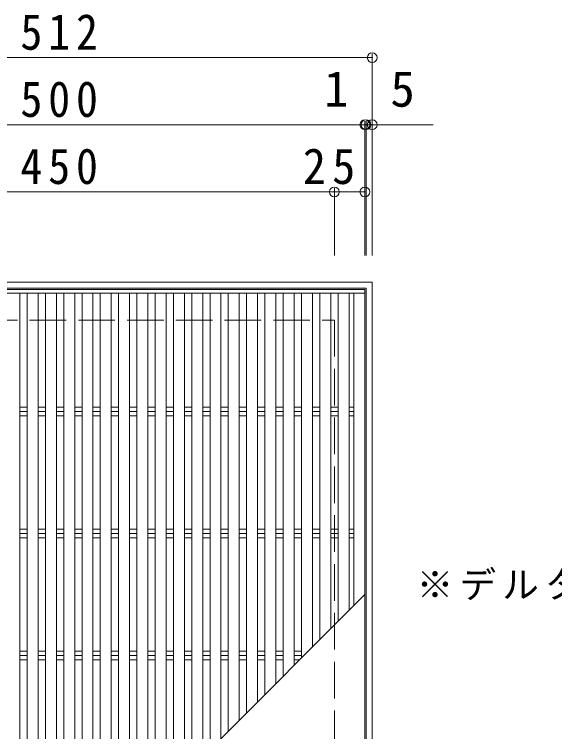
# Model space of a CAD drawing. Units: millimetres at full size, sheet at 1:10. Extents: x -1338 to 1844, y -1376 to 1297.
# Drawn here: x -364 to 79, y 565 to 1153 of the extents above; entities that cross this region are included whole.
import ezdxf
from ezdxf.enums import TextEntityAlignment as Align

# ---------------------------------------------------------------- set-up
doc = ezdxf.new("R2010")
doc.units = ezdxf.units.MM
doc.header["$LTSCALE"] = 10
doc.header["$PDMODE"] = 32
doc.header["$PDSIZE"] = 8
doc.linetypes.add('DASHED3', pattern=[4, 3, -1])
for name, color, linetype, lineweight in [('C-1', 2, 'Continuous', 9), ('C-2', 3, 'Continuous', 9), ('C-4', 7, 'Continuous', 9), ('C-5', 7, 'Continuous', 9), ('C-A', 3, 'Continuous', 9)]:
    doc.layers.add(name, color=color, linetype=linetype, lineweight=lineweight)
doc.styles.add('ＭＳ ゴシック', font='')
doc.styles.get('ＭＳ ゴシック').set_extended_font_data('MS Gothic')

msp = doc.modelspace()

# ---------------------------------------------------------------- linework, layer by layer
at = {"layer": 'C-1'}
for p, q in [((-70.19, 933.7), (-582.19, 933.7)), ((-70.19, 421.7), (-70.19, 933.7)), ((-75.19, 928.7), (-577.19, 928.7))]:
    msp.add_line(p, q, dxfattribs=at)
at = {"layer": 'C-1', "linetype": 'DASHED3'}
for p, q in [((-551.19, 902.7), (-101.19, 902.7)), ((-101.19, 902.7), (-101.19, 452.7))]:
    msp.add_line(p, q, dxfattribs=at)
at = {"layer": 'C-1'}
msp.add_lwpolyline([(-75.19, 928.7), (-75.19, 426.7), (-577.19, 426.7)], dxfattribs=at)
at = {"layer": 'C-2'}
msp.add_line((-76.19, 927.7), (-576.19, 927.7), dxfattribs=at)
msp.add_lwpolyline([(-76.19, 927.7), (-76.19, 427.7), (-576.19, 427.7)], dxfattribs=at)
at = {"layer": 'C-4'}
for p, q in [((-582.19, 1117.7), (-70.19, 1117.7)), ((-70.19, 1120.7), (-70.19, 955.7)), ((-76.19, 1065.7), (-76.19, 955.7)), ((-75.19, 1065.7), (-75.19, 955.7)), ((-576.19, 1062.7), (-76.19, 1062.7)), ((-76.19, 1062.7), (-75.19, 1062.7)), ((-75.19, 1062.7), (-70.19, 1062.7)), ((-70.19, 1062.7), (-20.19, 1062.7)), ((-551.19, 1007.7), (-101.19, 1007.7)), ((-101.19, 1010.7), (-101.19, 955.7)), ((-101.19, 1007.7), (-76.19, 1007.7))]:
    msp.add_line(p, q, dxfattribs=at)
for p in [(-70.19, 1117.7), (-76.19, 1062.7), (-75.19, 1062.7), (-70.19, 1062.7), (-101.19, 1007.7), (-76.19, 1007.7)]:
    msp.add_point(p, dxfattribs=at)
at = {"layer": 'C-A'}
for p, q in [((-76.19, 924.7), (-576.19, 924.7)), ((-359.19, 430.7), (-359.19, 924.7)), ((-353.19, 430.7), (-353.19, 924.7)), ((-344.19, 430.7), (-344.19, 924.7)), ((-338.19, 430.7), (-338.19, 924.7)), ((-329.19, 430.7), (-329.19, 924.7)), ((-323.19, 430.7), (-323.19, 924.7)), ((-314.19, 439.7), (-314.19, 924.7)), ((-308.19, 445.7), (-308.19, 924.7)), ((-299.19, 454.7), (-299.19, 924.7)), ((-293.19, 460.7), (-293.19, 924.7)), ((-284.19, 469.7), (-284.19, 924.7)), ((-278.19, 475.7), (-278.19, 924.7)), ((-269.19, 484.7), (-269.19, 924.7)), ((-263.19, 490.7), (-263.19, 924.7)), ((-254.19, 499.7), (-254.19, 924.7)), ((-248.19, 505.7), (-248.19, 924.7)), ((-239.19, 514.7), (-239.19, 924.7)), ((-233.19, 520.7), (-233.19, 924.7)), ((-224.19, 529.7), (-224.19, 924.7)), ((-218.19, 535.7), (-218.19, 924.7)), ((-209.19, 544.7), (-209.19, 924.7)), ((-203.19, 550.7), (-203.19, 924.7)), ((-194.19, 559.7), (-194.19, 924.7)), ((-188.19, 565.7), (-188.19, 924.7)), ((-179.19, 574.7), (-179.19, 924.7)), ((-173.19, 580.7), (-173.19, 924.7)), ((-164.19, 589.7), (-164.19, 924.7)), ((-158.19, 595.7), (-158.19, 924.7)), ((-149.19, 604.7), (-149.19, 924.7)), ((-143.19, 610.7), (-143.19, 924.7)), ((-134.19, 619.7), (-134.19, 924.7)), ((-128.19, 625.7), (-128.19, 924.7)), ((-119.19, 634.7), (-119.19, 924.7)), ((-113.19, 640.7), (-113.19, 924.7)), ((-104.19, 649.7), (-104.19, 924.7)), ((-98.19, 655.7), (-98.19, 924.7)), ((-89.19, 664.7), (-89.19, 924.7)), ((-85.19, 668.7), (-85.19, 924.7)), ((-353.19, 831.24), (-359.19, 831.24)), ((-338.19, 831.24), (-344.19, 831.24)), ((-323.19, 831.24), (-329.19, 831.24)), ((-314.19, 831.24), (-308.19, 831.24)), ((-293.19, 831.24), (-299.19, 831.24)), ((-284.19, 831.24), (-278.19, 831.24)), ((-263.19, 831.24), (-269.19, 831.24)), ((-254.19, 831.24), (-248.19, 831.24)), ((-233.19, 831.24), (-239.19, 831.24)), ((-224.19, 831.24), (-218.19, 831.24)), ((-209.19, 831.24), (-203.19, 831.24)), ((-188.19, 831.24), (-194.19, 831.24)), ((-179.19, 831.24), (-173.19, 831.24)), ((-158.19, 831.24), (-164.19, 831.24)), ((-149.19, 831.24), (-143.19, 831.24)), ((-134.19, 831.24), (-128.19, 831.24)), ((-113.19, 831.24), (-119.19, 831.24)), ((-104.19, 831.24), (-98.19, 831.24)), ((-89.19, 831.24), (-85.19, 831.24)), ((-353.19, 827.7), (-359.19, 827.7)), ((-353.19, 824.17), (-359.19, 824.17)), ((-338.19, 827.7), (-344.19, 827.7)), ((-338.19, 824.17), (-344.19, 824.17)), ((-323.19, 827.7), (-329.19, 827.7)), ((-323.19, 824.17), (-329.19, 824.17)), ((-314.19, 827.7), (-308.19, 827.7)), ((-314.19, 824.17), (-308.19, 824.17)), ((-293.19, 827.7), (-299.19, 827.7)), ((-293.19, 824.17), (-299.19, 824.17)), ((-284.19, 827.7), (-278.19, 827.7)), ((-284.19, 824.17), (-278.19, 824.17)), ((-263.19, 827.7), (-269.19, 827.7)), ((-263.19, 824.17), (-269.19, 824.17)), ((-254.19, 827.7), (-248.19, 827.7)), ((-254.19, 824.17), (-248.19, 824.17)), ((-233.19, 827.7), (-239.19, 827.7)), ((-233.19, 824.17), (-239.19, 824.17)), ((-224.19, 827.7), (-218.19, 827.7)), ((-224.19, 824.17), (-218.19, 824.17)), ((-209.19, 827.7), (-203.19, 827.7)), ((-209.19, 824.17), (-203.19, 824.17)), ((-188.19, 827.7), (-194.19, 827.7)), ((-188.19, 824.17), (-194.19, 824.17)), ((-179.19, 827.7), (-173.19, 827.7)), ((-179.19, 824.17), (-173.19, 824.17)), ((-158.19, 827.7), (-164.19, 827.7)), ((-158.19, 824.17), (-164.19, 824.17)), ((-149.19, 827.7), (-143.19, 827.7)), ((-149.19, 824.17), (-143.19, 824.17)), ((-134.19, 827.7), (-128.19, 827.7)), ((-134.19, 824.17), (-128.19, 824.17)), ((-113.19, 827.7), (-119.19, 827.7)), ((-113.19, 824.17), (-119.19, 824.17)), ((-104.19, 827.7), (-98.19, 827.7)), ((-104.19, 824.17), (-98.19, 824.17)), ((-89.19, 827.7), (-85.19, 827.7)), ((-89.19, 824.17), (-85.19, 824.17)), ((-353.19, 731.24), (-359.19, 731.24)), ((-338.19, 731.24), (-344.19, 731.24)), ((-323.19, 731.24), (-329.19, 731.24)), ((-314.19, 731.24), (-308.19, 731.24)), ((-293.19, 731.24), (-299.19, 731.24)), ((-284.19, 731.24), (-278.19, 731.24)), ((-263.19, 731.24), (-269.19, 731.24)), ((-254.19, 731.24), (-248.19, 731.24)), ((-233.19, 731.24), (-239.19, 731.24)), ((-224.19, 731.24), (-218.19, 731.24)), ((-209.19, 731.24), (-203.19, 731.24)), ((-188.19, 731.24), (-194.19, 731.24)), ((-179.19, 731.24), (-173.19, 731.24)), ((-158.19, 731.24), (-164.19, 731.24)), ((-149.19, 731.24), (-143.19, 731.24)), ((-134.19, 731.24), (-128.19, 731.24)), ((-113.19, 731.24), (-119.19, 731.24)), ((-104.19, 731.24), (-98.19, 731.24)), ((-89.19, 731.24), (-85.19, 731.24)), ((-353.19, 727.7), (-359.19, 727.7)), ((-353.19, 724.17), (-359.19, 724.17)), ((-338.19, 727.7), (-344.19, 727.7)), ((-338.19, 724.17), (-344.19, 724.17)), ((-323.19, 727.7), (-329.19, 727.7)), ((-323.19, 724.17), (-329.19, 724.17)), ((-314.19, 727.7), (-308.19, 727.7)), ((-314.19, 724.17), (-308.19, 724.17)), ((-293.19, 727.7), (-299.19, 727.7)), ((-293.19, 724.17), (-299.19, 724.17)), ((-284.19, 727.7), (-278.19, 727.7)), ((-284.19, 724.17), (-278.19, 724.17)), ((-263.19, 727.7), (-269.19, 727.7)), ((-263.19, 724.17), (-269.19, 724.17)), ((-254.19, 727.7), (-248.19, 727.7)), ((-254.19, 724.17), (-248.19, 724.17)), ((-233.19, 727.7), (-239.19, 727.7)), ((-233.19, 724.17), (-239.19, 724.17)), ((-224.19, 727.7), (-218.19, 727.7)), ((-224.19, 724.17), (-218.19, 724.17)), ((-209.19, 727.7), (-203.19, 727.7)), ((-209.19, 724.17), (-203.19, 724.17)), ((-188.19, 727.7), (-194.19, 727.7)), ((-188.19, 724.17), (-194.19, 724.17)), ((-179.19, 727.7), (-173.19, 727.7)), ((-179.19, 724.17), (-173.19, 724.17)), ((-158.19, 727.7), (-164.19, 727.7)), ((-158.19, 724.17), (-164.19, 724.17)), ((-149.19, 727.7), (-143.19, 727.7)), ((-149.19, 724.17), (-143.19, 724.17)), ((-134.19, 727.7), (-128.19, 727.7)), ((-134.19, 724.17), (-128.19, 724.17)), ((-113.19, 727.7), (-119.19, 727.7)), ((-113.19, 724.17), (-119.19, 724.17)), ((-104.19, 727.7), (-98.19, 727.7)), ((-104.19, 724.17), (-98.19, 724.17)), ((-89.19, 727.7), (-85.19, 727.7)), ((-89.19, 724.17), (-85.19, 724.17)), ((-326.19, 427.7), (-76.19, 677.7)), ((-353.19, 631.24), (-359.19, 631.24)), ((-338.19, 631.24), (-344.19, 631.24)), ((-323.19, 631.24), (-329.19, 631.24)), ((-314.19, 631.24), (-308.19, 631.24)), ((-293.19, 631.24), (-299.19, 631.24)), ((-284.19, 631.24), (-278.19, 631.24)), ((-263.19, 631.24), (-269.19, 631.24)), ((-254.19, 631.24), (-248.19, 631.24)), ((-233.19, 631.24), (-239.19, 631.24)), ((-224.19, 631.24), (-218.19, 631.24)), ((-209.19, 631.24), (-203.19, 631.24)), ((-188.19, 631.24), (-194.19, 631.24)), ((-179.19, 631.24), (-173.19, 631.24)), ((-158.19, 631.24), (-164.19, 631.24)), ((-149.19, 631.24), (-143.19, 631.24)), ((-134.19, 631.24), (-128.19, 631.24)), ((-353.19, 627.7), (-359.19, 627.7)), ((-353.19, 624.17), (-359.19, 624.17)), ((-338.19, 627.7), (-344.19, 627.7)), ((-338.19, 624.17), (-344.19, 624.17)), ((-323.19, 627.7), (-329.19, 627.7)), ((-323.19, 624.17), (-329.19, 624.17)), ((-314.19, 627.7), (-308.19, 627.7)), ((-314.19, 624.17), (-308.19, 624.17)), ((-293.19, 627.7), (-299.19, 627.7)), ((-293.19, 624.17), (-299.19, 624.17)), ((-284.19, 627.7), (-278.19, 627.7)), ((-284.19, 624.17), (-278.19, 624.17)), ((-263.19, 627.7), (-269.19, 627.7)), ((-263.19, 624.17), (-269.19, 624.17)), ((-254.19, 627.7), (-248.19, 627.7)), ((-254.19, 624.17), (-248.19, 624.17)), ((-233.19, 627.7), (-239.19, 627.7)), ((-233.19, 624.17), (-239.19, 624.17)), ((-224.19, 627.7), (-218.19, 627.7)), ((-224.19, 624.17), (-218.19, 624.17)), ((-209.19, 627.7), (-203.19, 627.7)), ((-209.19, 624.17), (-203.19, 624.17)), ((-188.19, 627.7), (-194.19, 627.7)), ((-188.19, 624.17), (-194.19, 624.17)), ((-179.19, 627.7), (-173.19, 627.7)), ((-179.19, 624.17), (-173.19, 624.17)), ((-158.19, 627.7), (-164.19, 627.7)), ((-158.19, 624.17), (-164.19, 624.17)), ((-149.19, 627.7), (-143.19, 627.7)), ((-149.19, 624.17), (-143.19, 624.17)), ((-134.19, 627.7), (-128.19, 627.7)), ((-134.19, 624.17), (-129.72, 624.17))]:
    msp.add_line(p, q, dxfattribs=at)

# ---------------------------------------------------------------- texts
at = {"layer": 'C-4', "color": 2, "style": 'ＭＳ ゴシック'}
for s, p in [('1', (-109.6, 1068.7)), ('5', (-55.19, 1068.7))]:
    msp.add_text(s, height=29.33, dxfattribs=at).set_placement(p, align=Align.BOTTOM_LEFT)
at = {"layer": 'C-4', "color": 2, "char_height": 29.33, "attachment_point": 7, "style": 'ＭＳ ゴシック'}
for s, insert in [('\\T1.27;\\W0.9;512', (-358.69, 1123.7)), ('\\T1.27;\\W0.9;500', (-358.69, 1068.7)), ('\\T1.27;\\W0.9;450', (-358.69, 1013.7)), ('\\T1.27;\\W0.95;25', (-127.07, 1013.7))]:
    msp.add_mtext(s, dxfattribs=dict(at, insert=insert))
at = {"layer": 'C-5', "insert": (-33.69, 672.34), "char_height": 21.99, "attachment_point": 7, "style": 'ＭＳ ゴシック'}
msp.add_mtext('\\T1.17;※デルタパターンの配列は一定ではありません。', dxfattribs=at)

doc.saveas('drawing.dxf')
